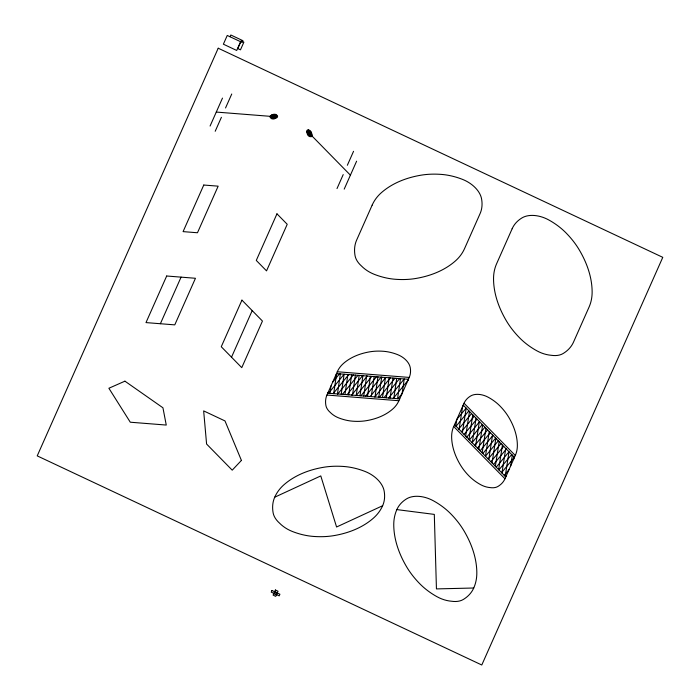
<?xml version="1.0" encoding="UTF-8"?>
<svg xmlns="http://www.w3.org/2000/svg" width="700" height="700" viewBox="0 0 700 700"><rect width="100%" height="100%" fill="white"/><g stroke="black" fill="none" stroke-linecap="round" stroke-linejoin="round"><path stroke-width="1.05" d="M328.055 393.207L328.195 392.254M329.936 393.356L331.021 385.884M333.69 393.654L336.613 373.625M337.453 393.951L340.366 373.922M341.206 394.24L344.12 374.22L328.554 393.243M344.96 394.537L347.882 374.517M348.723 394.835L351.636 374.815M352.476 395.132L355.39 375.113M356.23 395.43L359.152 375.41M359.993 395.727L362.906 375.707M363.746 396.025L366.66 375.996M367.509 396.322L370.422 376.294M371.262 396.62L374.176 376.591M375.016 396.918L377.93 376.889M378.779 397.215L381.692 377.186M382.533 397.504L385.446 377.484M386.286 397.801L389.209 377.781M390.049 398.099L392.963 378.079M393.803 398.396L396.716 378.376M397.556 398.694L400.479 378.674M402.124 393.47L404.233 378.971L388.684 397.994M407.776 380.739L407.986 379.26M455.805 425.941L456.794 419.545M459.104 429.31L462.648 406.368M462.394 432.67L466.191 408.109L456.925 419.256M465.692 436.03L469.49 411.469M468.983 439.39L472.78 414.829M472.281 442.75L476.079 418.189M475.58 446.11L479.369 421.558M478.87 449.47L482.668 424.918M482.169 452.83L485.966 428.277M489.256 431.637L485.468 456.19L498.312 440.869M488.758 459.55L492.555 434.998M492.056 462.919L495.854 438.358M495.355 466.279L499.144 441.717M498.645 469.639L502.442 445.078M501.944 472.999L505.741 448.438M505.234 476.359L509.031 451.798L496.221 467.162M510.668 465.929L512.33 455.157M513.59 459.34L513.975 456.846M230.055 36.75L230.834 35L242.918 40.688L242.148 42.438L227.255 35.455L223.379 44.188L236.714 50.461L240.59 41.729M210.079 126.044L222.486 98.096M215.197 131.276L221.41 117.294M225.54 107.975L231.752 94.001M160.379 323.733L181.072 277.139M231.516 357.192L252.201 310.599M337.006 188.571L343.21 174.597M347.349 165.279L353.553 151.296M344.199 189.14L356.615 161.184M326.953 395.045L337.295 371.752A55.02 35.656 26.1 0 1 343.481 363.431A83.116 53.865 26.1 0 1 369.784 351.82A55.02 35.656 26.1 0 1 383.609 351.295A35.131 22.767 26.1 0 1 397.565 354.611A16.66 10.797 26.1 0 1 410.226 367.526A35.131 22.767 26.1 0 1 409.238 377.431L398.895 400.733A55.02 35.656 26.1 0 1 392.709 409.045A83.116 53.865 26.1 0 1 366.415 420.665A55.02 35.656 26.1 0 1 352.581 421.181A35.131 22.767 26.1 0 1 338.634 417.874A16.66 10.797 26.1 0 1 330.181 412.352A13.379 8.671 26.1 0 1 325.911 405.571A37.301 24.176 26.1 0 1 326.953 395.045L398.895 400.733M276.553 594.633L277.287 592.996M453.705 426.51L464.048 403.217A35.131 22.767 26.1 0 1 470.68 395.964A16.66 10.797 26.1 0 1 488.451 397.364A35.131 22.767 26.1 0 1 500.019 406.053A55.02 35.656 26.1 0 1 508.681 417.156A83.116 53.865 26.1 0 1 517.361 445.226A55.02 35.656 26.1 0 1 515.305 455.481L504.963 478.782A37.301 24.176 26.1 0 1 497.91 486.483A13.379 8.671 26.1 0 1 490.14 487.594A16.66 10.797 26.1 0 1 480.55 484.627A35.131 22.767 26.1 0 1 468.991 475.939A55.02 35.656 26.1 0 1 460.32 464.835A83.116 53.865 26.1 0 1 451.64 436.765A55.02 35.656 26.1 0 1 453.705 426.51L504.963 478.782M335.589 375.602L337.172 373.669M332.666 382.191L339.483 373.852M333.183 393.61L348.731 374.588M337.803 393.977L353.36 374.946M342.431 394.336L357.98 375.314M347.051 394.704L362.609 375.681M351.68 395.071L367.238 376.049M356.309 395.439L371.858 376.408M360.929 395.797L376.486 376.775M365.558 396.165L381.115 377.142M370.186 396.533L385.735 377.51M374.806 396.9L390.364 377.869M379.435 397.259L394.993 378.236M384.064 397.626L399.613 378.604M393.312 398.361L407.846 380.581M397.933 398.72L401.993 393.767M462.577 406.516L463.523 405.387M456.076 426.221L468.869 410.848M458.745 428.951L471.546 413.578M461.423 431.681L474.224 416.308M464.1 434.411L476.901 419.037M466.778 437.141L479.579 421.767M469.455 439.871L482.256 424.489M472.133 442.601L484.934 427.219M474.81 445.322L487.611 429.949M477.488 448.052L490.289 432.679M480.165 450.782L492.966 435.409M482.843 453.512L495.635 438.139M488.189 458.972L500.99 443.599M490.866 461.702L503.668 446.329M493.544 464.433L506.345 449.059M498.899 469.892L511.7 454.519M501.576 472.623L514.378 457.249M504.254 475.352L509.023 469.621M505.593 476.718L506.196 475.991M274.724 497.201L320.784 475.912L336.578 527.004L382.637 505.724A52.692 34.151 26.1 0 0 384.116 490.858A24.99 16.196 26.1 0 0 365.12 471.485A52.692 34.151 26.1 0 0 344.19 466.515A82.521 53.489 26.1 0 0 323.453 467.302A124.67 80.797 26.1 0 0 283.999 484.724A82.521 53.489 26.1 0 0 274.724 497.201A55.947 36.26 26.1 0 0 273.158 512.986A20.064 13.002 26.1 0 0 279.554 523.154A24.99 16.196 26.1 0 0 292.241 531.431A52.692 34.151 26.1 0 0 313.162 536.401A82.521 53.489 26.1 0 0 333.909 535.622A124.67 80.797 26.1 0 0 373.354 518.192A82.521 53.489 26.1 0 0 382.637 505.724M473.734 588.009L436.441 588.91L434.306 514.395L396.848 509.6A82.521 53.489 26.1 0 0 393.759 524.983A124.67 80.797 26.1 0 0 406.779 567.087A82.521 53.489 26.1 0 0 419.781 583.747A52.692 34.151 26.1 0 0 437.124 596.776A24.99 16.196 26.1 0 0 451.509 601.23A20.064 13.002 26.1 0 0 463.164 599.559A55.947 36.26 26.1 0 0 473.734 588.009A82.521 53.489 26.1 0 0 476.823 572.617A124.67 80.797 26.1 0 0 463.802 530.521A82.521 53.489 26.1 0 0 450.809 513.861A52.692 34.151 26.1 0 0 433.457 500.824A24.99 16.196 26.1 0 0 406.805 498.724A52.692 34.151 26.1 0 0 396.848 509.6M216.282 112.07L273.831 116.611M337.295 371.752L409.238 377.431M336.473 373.616L408.415 379.295M327.784 393.181L399.726 398.869M274.662 591.631L277.287 592.865M273.84 593.486L276.465 594.72M309.4 133.341L350.402 175.166M464.048 403.217L515.305 455.481M463.216 405.081L514.474 457.345M454.528 424.646L505.785 476.919M272.396 116.497L272.86 117.416L273.971 117.53L275.31 116.331L273.7 115.701L272.396 116.497M273.114 116.559C274.181 118.317 275.214 115.01 273.114 116.559M308.376 132.3L308.639 133.831L310.144 134.697L310.161 132.86L309.348 132.064L308.376 132.3M308.884 132.825C309.094 135.45 310.905 132.528 308.884 132.825M218.216 48.212L37.222 455.875L481.784 665L662.778 257.338L218.216 48.212M241.194 40.933L237.799 48.58L240.468 49.831L243.862 42.184L241.194 40.933M203.77 185.036L183.085 231.621L197.47 232.759L218.155 186.165L203.77 185.036M166.679 276.001L145.994 322.595L174.773 324.87L195.457 278.276L166.679 276.001M276.964 213.832L256.279 260.426L266.534 270.874L287.219 224.289L276.964 213.832M241.946 300.142L221.261 346.736L241.763 367.649L262.447 321.055L241.946 300.142M372.164 205.109L356.65 240.056A55.947 36.26 26.1 0 0 355.084 255.832A20.064 13.002 26.1 0 0 361.48 266.009A24.99 16.196 26.1 0 0 374.168 274.286A52.692 34.151 26.1 0 0 395.089 279.256A82.521 53.489 26.1 0 0 415.835 278.469A124.67 80.797 26.1 0 0 455.28 261.047A82.521 53.489 26.1 0 0 464.564 248.579L480.077 213.631A52.692 34.151 26.1 0 0 481.548 198.765A24.99 16.196 26.1 0 0 462.56 179.401A52.692 34.151 26.1 0 0 441.63 174.431A82.521 53.489 26.1 0 0 420.892 175.21A124.67 80.797 26.1 0 0 381.439 192.631A82.521 53.489 26.1 0 0 372.164 205.109M271.95 590.485L271.224 592.13L279.178 595.866L279.904 594.23L271.95 590.485M275.398 589.995L273.114 595.131L275.73 596.356L278.014 591.229L275.398 589.995M512.155 228.725L496.641 263.664A82.521 53.489 26.1 0 0 493.544 279.046A124.67 80.797 26.1 0 0 506.564 321.151A82.521 53.489 26.1 0 0 519.566 337.811A52.692 34.151 26.1 0 0 536.918 350.84A24.99 16.196 26.1 0 0 551.294 355.294A20.064 13.002 26.1 0 0 562.957 353.623A55.947 36.26 26.1 0 0 573.528 342.072L589.041 307.125A82.521 53.489 26.1 0 0 592.13 291.743A124.67 80.797 26.1 0 0 579.11 249.638A82.521 53.489 26.1 0 0 566.108 232.986A52.692 34.151 26.1 0 0 548.765 219.949A24.99 16.196 26.1 0 0 522.104 217.84A52.692 34.151 26.1 0 0 512.155 228.725M241.421 460.416L232.216 470.164L206.588 444.027L203.656 410.891L224.989 420.928L241.421 460.416M272.02 114.765L270.856 115.5A5.504 3.57 26.1 0 0 270.235 116.331A3.728 2.415 26.1 0 0 270.13 117.381L271.408 118.615A3.509 2.275 26.1 0 0 272.799 118.947A5.504 3.57 26.1 0 0 274.181 118.895L276.815 117.731A5.504 3.57 26.1 0 0 277.436 116.9A3.509 2.275 26.1 0 0 277.533 115.911L276.264 114.616A3.509 2.275 26.1 0 0 274.873 114.284A5.504 3.57 26.1 0 0 273.49 114.336L272.02 114.765M272.387 115.141L271.451 115.719A4.401 2.853 26.1 0 0 270.961 116.393A2.984 1.934 26.1 0 0 270.874 117.232L271.889 118.212A2.809 1.82 26.1 0 0 273.009 118.475A4.401 2.853 26.1 0 0 274.111 118.44L276.22 117.504A4.401 2.853 26.1 0 0 276.71 116.839A2.809 1.82 26.1 0 0 276.789 116.051L275.783 115.019A2.809 1.82 26.1 0 0 274.662 114.747A4.401 2.853 26.1 0 0 273.56 114.791L272.387 115.141M272.746 115.509L272.046 115.946A3.299 2.144 26.1 0 0 271.679 116.445A2.24 1.452 26.1 0 0 271.618 117.075L272.379 117.81A2.109 1.365 26.1 0 0 273.219 118.011A3.299 2.144 26.1 0 0 274.041 117.985L275.625 117.285A3.299 2.144 26.1 0 0 275.993 116.786A2.109 1.365 26.1 0 0 276.054 116.191L275.293 115.413A2.109 1.365 26.1 0 0 274.453 115.22A3.299 2.144 26.1 0 0 273.63 115.246L272.746 115.509M124.924 381.168L108.885 388.255L130.287 422.214L166.259 425.058L162.942 407.794L124.924 381.168M308.315 129.85L307.501 130.008A3.509 2.275 26.1 0 0 306.836 130.734A5.504 3.57 26.1 0 0 306.635 131.758L307.501 134.566A5.504 3.57 26.1 0 0 308.368 135.678A3.509 2.275 26.1 0 0 309.523 136.544L311.255 136.727A3.728 2.415 26.1 0 0 311.964 135.957A5.504 3.57 26.1 0 0 312.165 134.934L311.299 132.125A5.504 3.57 26.1 0 0 310.433 131.014A3.509 2.275 26.1 0 0 309.277 130.148L308.315 129.85M308.534 130.55L307.877 130.673A2.809 1.82 26.1 0 0 307.352 131.25A4.401 2.853 26.1 0 0 307.186 132.072L307.877 134.321A4.401 2.853 26.1 0 0 308.569 135.205A2.809 1.82 26.1 0 0 309.496 135.905L310.887 136.054A2.984 1.934 26.1 0 0 311.447 135.433A4.401 2.853 26.1 0 0 311.614 134.619L310.922 132.37A4.401 2.853 26.1 0 0 310.231 131.477A2.809 1.82 26.1 0 0 309.304 130.786L308.534 130.55M308.752 131.25L308.262 131.346A2.109 1.365 26.1 0 0 307.86 131.775A3.299 2.144 26.1 0 0 307.738 132.396L308.262 134.076A3.299 2.144 26.1 0 0 308.779 134.741A2.109 1.365 26.1 0 0 309.47 135.266L310.511 135.371A2.24 1.452 26.1 0 0 310.94 134.916A3.299 2.144 26.1 0 0 311.062 134.295L310.537 132.615A3.299 2.144 26.1 0 0 310.021 131.95A2.109 1.365 26.1 0 0 309.33 131.425L308.752 131.25"/></g></svg>
